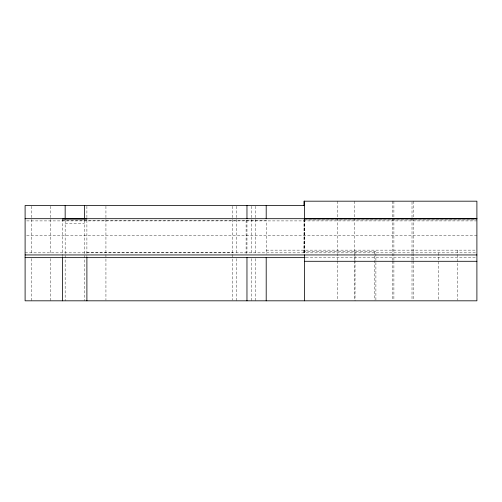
<?xml version="1.0" encoding="UTF-8"?>
<svg xmlns="http://www.w3.org/2000/svg" width="502" height="502" viewBox="0 0 502 502"><rect width="100%" height="100%" fill="white"/><g stroke="black" fill="none" stroke-linecap="round" stroke-linejoin="round"><path stroke-width="0.38" stroke-dasharray="2.51 1.88" d="M304.363 219.474L304.024 254.276M304.551 219.939L475.331 219.901M62.468 220.315L266.198 220.315L266.198 254.276M26.662 220.905L476.9 220.905M65.16 223.202L84.392 223.202M26.669 235.714L476.9 235.714M266.198 250.14L475.363 250.14M86.896 252.732L232.746 252.732M25.1 252.832L476.9 252.832M305.906 257.639L475.331 257.639M457.667 250.14L457.667 300.039M438.434 252.832L438.434 300.039M413.799 201.183L413.799 217.529M413.799 218.307L413.799 260.343M413.799 261.122L413.799 300.039M412.016 201.961L412.016 217.529M412.016 218.307L412.016 260.343M412.016 261.122L412.016 300.039M393.894 201.183L393.894 217.529M393.894 218.307L393.894 260.343M393.894 261.122L393.894 300.039M392.784 201.183L392.784 217.529M392.784 218.307L392.784 260.343M392.784 261.122L392.784 300.039M375.898 300.039L375.898 251.678L304.011 251.678L304.011 254.376M374.266 251.678L374.266 300.039M355.033 251.678L355.033 300.817M354.299 201.183L354.299 217.529M354.299 218.307L354.299 260.343M354.299 261.122L354.299 300.039M337.275 201.183L337.275 217.529M337.275 218.307L337.275 260.343M337.275 261.122L337.275 300.039M304.551 218.859L304.551 254.276M304.507 219.606L304.507 254.276M303.974 219.474L303.974 254.376M255.537 206.291L255.537 253.943M255.537 258.63L255.537 300.817M251.784 206.291L251.784 253.943M251.784 258.63L251.784 300.817M246.965 220.315L246.965 252.832M246.099 220.315L246.099 254.276M236.304 206.291L236.304 253.943M236.304 258.63L236.304 300.817M232.746 206.284L232.746 300.039M105.935 206.284L105.935 300.039M86.896 206.284L86.896 219.537M86.896 220.221L86.896 256.742M84.392 220.315L84.392 300.817M65.16 220.315L65.16 300.817M62.468 219.067L62.468 256.698M50.545 206.291L50.545 253.943M50.545 258.63L50.545 300.817M31.312 206.291L31.312 253.943M31.312 258.63L31.312 300.817"/><path stroke-width="0.75" d="M304.551 205.513L25.1 205.513L25.1 300.817L476.9 300.817L476.9 201.183L303.974 201.183L303.974 205.513M25.1 218.69L476.9 218.69M304.551 218.859L476.9 218.859M62.468 219.067L86.896 219.067M25.1 254.947L476.9 254.947M25.1 257.639L305.122 257.639M304.551 261.291L476.9 261.291M304.551 201.183L304.551 219.179M304.551 254.947L304.551 300.817M304.507 201.183L304.507 205.513M266.198 205.513L266.198 218.759M266.198 257.375L266.198 300.817M246.965 205.513L246.965 218.759M246.965 257.375L246.965 300.817M86.896 257.476L86.896 300.817M84.392 205.513L84.392 219.067M65.16 205.513L65.16 219.067M62.468 257.476L62.468 300.817"/></g></svg>
